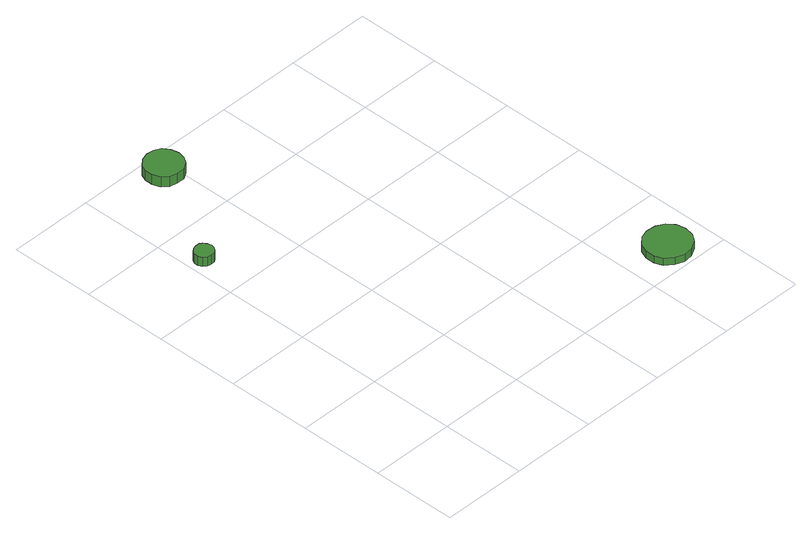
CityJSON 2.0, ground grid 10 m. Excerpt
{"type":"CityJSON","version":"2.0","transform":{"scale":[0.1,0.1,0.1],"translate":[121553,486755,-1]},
"CityObjects":{
"tree1":{"type":"SolitaryVegetationObject","attributes":{"function":"something"},"geometry":[{"type":"MultiSurface","lod":"1","boundaries":[[[0,1,2,3,4,5,6,7,8,9,10,11,12,13,14]],[[15,16,17,18,19,20,21,22,23,24,25,26,27,28,29]],[[0,29,28,1]],[[1,28,27,2]],[[2,27,26,3]],[[3,26,25,4]],[[4,25,24,5]],[[5,24,23,6]],[[6,23,22,7]],[[7,22,21,8]],[[8,21,20,9]],[[9,20,19,10]],[[10,19,18,11]],[[11,18,17,12]],[[12,17,16,13]],[[13,16,15,14]],[[14,15,29,0]]]}]},
"tree2":{"type":"SolitaryVegetationObject","attributes":{"function":"something"},"geometry":[{"type":"MultiSurface","lod":"1","boundaries":[[[30,31,32,33,34,35,36,37,38,39,40,41,42,43,44]],[[45,46,47,48,49,50,51,52,53,54,55,56,57,58,59]],[[30,59,58,31]],[[31,58,57,32]],[[32,57,56,33]],[[33,56,55,34]],[[34,55,54,35]],[[35,54,53,36]],[[36,53,52,37]],[[37,52,51,38]],[[38,51,50,39]],[[39,50,49,40]],[[40,49,48,41]],[[41,48,47,42]],[[42,47,46,43]],[[43,46,45,44]],[[44,45,59,30]]]}]},
"tree3":{"type":"SolitaryVegetationObject","attributes":{"function":"something"},"geometry":[{"type":"MultiSurface","lod":"1","boundaries":[[[60,61,62,63,64,65,66,67,68,69,70,71,72,73,74]],[[75,76,77,78,79,80,81,82,83,84,85,86,87,88,89]],[[60,89,88,61]],[[61,88,87,62]],[[62,87,86,63]],[[63,86,85,64]],[[64,85,84,65]],[[65,84,83,66]],[[66,83,82,67]],[[67,82,81,68]],[[68,81,80,69]],[[69,80,79,70]],[[70,79,78,71]],[[71,78,77,72]],[[72,77,76,73]],[[73,76,75,74]],[[74,75,89,60]]]}]}
},
"vertices":[
[30,354,19],[29,359,19],[26,363,19],[23,365,19],[18,365,19],[14,364,19],[10,361,19],[8,357,19],[8,352,19],[10,348,19],[14,345,19],[18,344,19],[23,344,19],[26,346,19],[29,350,19],[29,350,7],[26,346,7],[23,344,7],[18,344,7],[14,345,7],[10,348,7],[8,352,7],[8,357,7],[10,361,7],[14,364,7],[18,365,7],[23,365,7],[26,363,7],[29,359,7],[30,354,7],
[110,476,20],[108,485,20],[103,493,20],[95,497,20],[86,498,20],[77,495,20],[70,489,20],[67,481,20],[67,472,20],[70,463,20],[77,457,20],[86,455,20],[95,455,20],[103,460,20],[108,467,20],[108,467,7],[103,460,7],[95,455,7],[86,455,7],[77,457,7],[70,463,7],[67,472,7],[67,481,7],[70,489,7],[77,495,7],[86,498,7],[95,497,7],[103,493,7],[108,485,7],[110,476,7],
[379,32,16],[377,43,16],[370,52,16],[360,57,16],[349,58,16],[339,55,16],[330,47,16],[326,37,16],[326,26,16],[330,16,16],[339,9,16],[349,5,16],[360,6,16],[370,12,16],[377,21,16],[377,21,7],[370,12,7],[360,6,7],[349,5,7],[339,9,7],[330,16,7],[326,26,7],[326,37,7],[330,47,7],[339,55,7],[349,58,7],[360,57,7],[370,52,7],[377,43,7],[379,32,7]
]}
